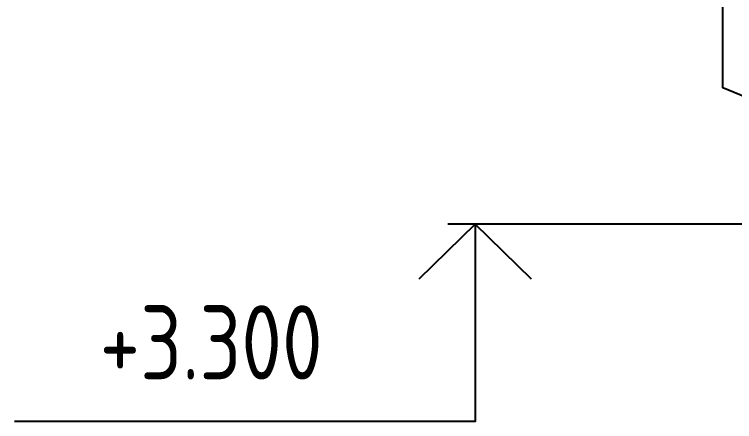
# Model space of a CAD drawing. Header units: metres. Extents: x 20 to 415, y 5 to 292.
# Drawn here: x 103.41 to 118.75, y 204.38 to 213.07 of the extents above; entities that cross this region are included whole.
import ezdxf

# ---------------------------------------------------------------- set-up
doc = ezdxf.new("R2010")
doc.units = ezdxf.units.M
doc.layers.add('ВОЗДУХОВОДЫ', color=7, linetype='Continuous')
doc.layers.add('ОБОЗНАЧЕНИЯ', color=7, linetype='Continuous')
doc.styles.add('GOST', font='isocpeur.ttf')

msp = doc.modelspace()

# ---------------------------------------------------------------- linework, layer by layer
at = {"layer": 'ВОЗДУХОВОДЫ'}
msp.add_lwpolyline([(126.694, 210.223), (124.322, 209.101), (118.506, 211.499), (118.506, 218.768), (120.904, 219.891), (126.694, 217.493), (126.694, 210.223)], dxfattribs=at)
at = {"layer": 'ОБОЗНАЧЕНИЯ'}
for points in [[(113.226, 208.591), (113.226, 204.382), (103.406, 204.382)], [(114.425, 207.418), (113.226, 208.591), (112.028, 207.418)], [(125.47, 208.591), (112.64, 208.591)]]:
    msp.add_lwpolyline(points, dxfattribs=at)

# ---------------------------------------------------------------- texts
at = {"layer": 'ОБОЗНАЧЕНИЯ', "style": 'GOST', "width": 0.8}
msp.add_text('+3.300', height=1.5823, dxfattribs=at).set_placement((105.224, 205.281))

doc.saveas('drawing.dxf')
